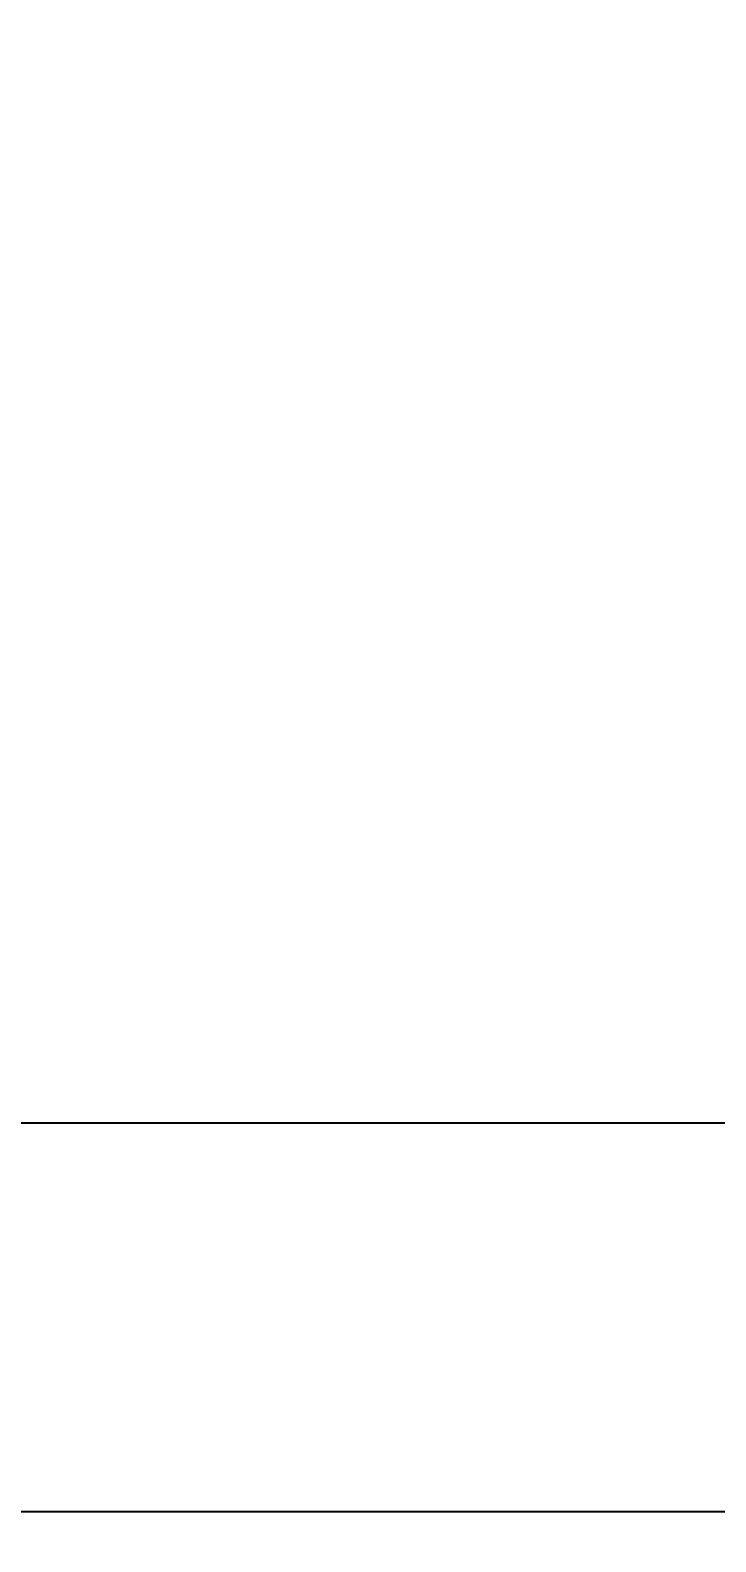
# Model space of a CAD drawing. Header units: millimetres. Extents: x 1243 to 1837, y -1232 to -812.
# Drawn here: x 1604.6 to 1633, y -1193.1 to -1130.7 of the extents above; entities that cross this region are included whole.
import ezdxf

# ---------------------------------------------------------------- set-up
doc = ezdxf.new("R2010")
doc.units = ezdxf.units.MM
doc.header["$LTSCALE"] = 0.1
doc.layers.add('DIM', color=3, linetype='Continuous', lineweight=9)
doc.styles.get("Standard").update_dxf_attribs({"font": 'arial.ttf'})
doc.dimstyles.new('ISO-25', dxfattribs={"dimtxt": 2.5, "dimasz": 2.5, "dimexe": 1.25, "dimexo": 0.625, "dimtad": 1, "dimdec": 1, "dimtxsty": 'Standard', "dimcen": 2.5, "dimadec": 0, "dimazin": 0, "dimtfac": 1, "dimtdec": 1, "dimtmove": 0, "dimatfit": 3, "dimfxl": 0, "dimarcsym": 0})

# ---------------------------------------------------------------- blocks, each defined once
blk = doc.blocks.new('*D11')
at = {"layer": 'Defpoints', "color": 0}
for p in [(1567.241, -1117.891), (1712.241, -1117.891), (1712.241, -1191.812)]:
    blk.add_point(p, dxfattribs=at)
at = {"layer": 'DIM', "color": 3, "linetype": 'ByBlock', "lineweight": -2}
for p, q in [((1567.241, -1118.516), (1567.241, -1193.062)), ((1712.241, -1118.516), (1712.241, -1193.062)), ((1572.241, -1191.812), (1707.241, -1191.812))]:
    blk.add_line(p, q, dxfattribs=at)
at = {"layer": 'DIM', "color": 3}
for points in [[(1572.241, -1190.979), (1572.241, -1192.646), (1567.241, -1191.812)], [(1707.241, -1190.979), (1707.241, -1192.646), (1712.241, -1191.812)]]:
    blk.add_solid(points, dxfattribs=at)
at = {"layer": 'DIM', "color": 3, "insert": (1639.436, -1188.635), "char_height": 5, "attachment_point": 5}
blk.add_mtext('145', dxfattribs=at)
blk = doc.blocks.new('*D12')
at = {"layer": 'Defpoints', "color": 0}
for p in [(1585.481, -1161.191), (1685.731, -1161.191), (1685.731, -1175.771)]:
    blk.add_point(p, dxfattribs=at)
at = {"layer": 'DIM', "color": 3, "linetype": 'ByBlock', "lineweight": -2}
for p, q in [((1585.481, -1161.816), (1585.481, -1177.021)), ((1685.731, -1161.816), (1685.731, -1177.021)), ((1590.481, -1175.771), (1680.731, -1175.771))]:
    blk.add_line(p, q, dxfattribs=at)
at = {"layer": 'DIM', "color": 3}
for points in [[(1590.481, -1174.938), (1590.481, -1176.604), (1585.481, -1175.771)], [(1680.731, -1174.938), (1680.731, -1176.604), (1685.731, -1175.771)]]:
    blk.add_solid(points, dxfattribs=at)
at = {"layer": 'DIM', "color": 3, "insert": (1638.666, -1172.593), "char_height": 5, "attachment_point": 5}
blk.add_mtext('102', dxfattribs=at)

msp = doc.modelspace()

# ---------------------------------------------------------------- dimensions: what is measured, and where the dimension line sits
at = {"layer": 'DIM', "color": 7}
dim = msp.add_linear_dim(base=(1712.241, -1191.812), p1=(1567.241, -1117.891), p2=(1712.241, -1117.891), dimstyle='ISO-25', override={"dimtxt": 5, "dimasz": 5, "dimcen": 5, "dimclrd": 3, "dimclre": 3, "dimclrt": 3, "dimfxl": 1.25, "dimarcsym": 1}, dxfattribs=at)
dim.commit()
dim.dimension.update_dxf_attribs({"geometry": '*D11', "text_midpoint": (1639.436, -1191.812), "dimtype": 160})
dim = msp.add_linear_dim(base=(1685.731, -1175.771), p1=(1585.481, -1161.191), p2=(1685.731, -1161.191), text='102', dimstyle='ISO-25', override={"dimtxt": 5, "dimasz": 5, "dimcen": 5, "dimclrd": 3, "dimclre": 3, "dimclrt": 3, "dimfxl": 1.25, "dimarcsym": 1}, dxfattribs=at)
dim.commit()
dim.dimension.update_dxf_attribs({"geometry": '*D12', "text_midpoint": (1638.666, -1175.771), "dimtype": 160})

doc.saveas('drawing.dxf')
